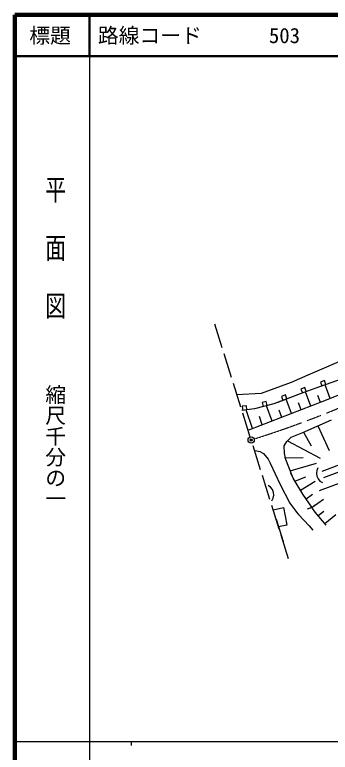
# Model space of a CAD drawing. Units: millimetres, scale not verified. Extents: x 40000 to 680004, y 20000 to 380002.
# Drawn here: x 40000 to 115892, y 202410 to 380002 of the extents above; entities that cross this region are included whole.
import ezdxf
from ezdxf.enums import TextEntityAlignment as Align

# ---------------------------------------------------------------- set-up
doc = ezdxf.new("R2010")
doc.units = ezdxf.units.MM
doc.header["$LTSCALE"] = 1000.01
doc.header["$PDMODE"] = 32
doc.header["$PDSIZE"] = 500
doc.linetypes.add('CHAIN', pattern=[18.5, 12, -1.5, 3.5, -1.5])
doc.linetypes.add('DASHED', pattern=[7.5, 6, -1.5])
for name, color, linetype, lineweight in [('M-BGD', 7, 'Continuous', 25), ('M-BMK', 2, 'CHAIN', 13), ('M-BMK-SRVR', 3, 'Continuous', 25), ('M-TTL', 2, 'Continuous', 140), ('M-TTL-BAND', 7, 'Continuous', 25), ('M-TTL-LINE', 7, 'Continuous', 50)]:
    doc.layers.add(name, color=color, linetype=linetype, lineweight=lineweight)
doc.layers.add('M-OTRS', color=6, linetype='Continuous')
doc.layers.add('M-TTL-TXT', color=7, linetype='Continuous')
doc.styles.add('@ＭＳ ゴシック', font='')
doc.styles.add('ＭＳ ゴシック', font='')
doc.styles.get('@ＭＳ ゴシック').set_extended_font_data('@MS Gothic')
doc.styles.get('ＭＳ ゴシック').set_extended_font_data('MS Gothic')

msp = doc.modelspace()

# ---------------------------------------------------------------- linework, layer by layer
at = {"layer": 'M-BGD', "linetype": 'DASHED'}
for p, q in [((96653, 278319), (87904, 306230)), ((105852, 248977), (97102, 276888)), ((113306, 265415), (141258, 275793))]:
    msp.add_line(p, q, dxfattribs=at)
at = {"layer": 'M-BGD'}
for p, q in [((141569, 297753), (113892, 286789)), ((115881, 287561), (114637, 290860)), ((111214, 285754), (109931, 289186)), ((113552, 286652), (112923, 288337)), ((106557, 283955), (105257, 287419)), ((108886, 284855), (108240, 286581)), ((97224, 280349), (95683, 284835)), ((101891, 282158), (100526, 285827)), ((104219, 283057), (103573, 284783)), ((99552, 281250), (98846, 283230)), ((112917, 281035), (115667, 275089)), ((109445, 279494), (111279, 276179)), ((113913, 270096), (139033, 279609)), ((105596, 277381), (113495, 273255)), ((114377, 268566), (139627, 278069)), ((105085, 273338), (109383, 273390)), ((106233, 270208), (112596, 272032)), ((107405, 267668), (110009, 268756)), ((108712, 265538), (112301, 267670)), ((110071, 263444), (111661, 264522)), ((111523, 261407), (114277, 263352)), ((111493, 261386), (112300, 261956)), ((113000, 259390), (114338, 260448)), ((114593, 257459), (117212, 259629)), ((102855, 258536), (104535, 253177))]:
    msp.add_line(p, q, dxfattribs=at)
for points in [[(140277, 304941), (132326, 302061), (120788, 297596), (110482, 293194)], [(140913, 301560), (137207, 300109), (128568, 296790), (121513, 293325), (112188, 289990)], [(110482, 293194), (106481, 291485), (99238, 288817), (93460, 288506)], [(114838, 290949), (114501, 291891), (113560, 291554), (113896, 290612)], [(112188, 289990), (108629, 288717), (102287, 286279), (97701, 285107), (94653, 284700)], [(110130, 289265), (109794, 290207), (108852, 289870), (109189, 288928)], [(105450, 287507), (105092, 288440), (104157, 288082), (104517, 287148)], [(113892, 286789), (96438, 280050), (96126, 280002)], [(100727, 285892), (100480, 286861), (99510, 286613), (99758, 285644)], [(95842, 284869), (95710, 285861), (94718, 285729), (94851, 284737)], [(105131, 273143), (104864, 274469), (104840, 276197), (105422, 277214), (106530, 278280), (109268, 279417), (116180, 282493)], [(97692, 275005), (97827, 275035), (98994, 274832), (99831, 274376), (100957, 273013), (101415, 272037)], [(101415, 272037), (103815, 266919), (106178, 262428), (107821, 260179)], [(111491, 261395), (109288, 264580), (106935, 268437), (105085, 273338)], [(112927, 270938), (112642, 270291), (112551, 269591), (112660, 268896), (112958, 268258), (113424, 267727), (114015, 267349)], [(111491, 261395), (109288, 264580), (106935, 268437), (106407, 269612)], [(101845, 262968), (102168, 263597), (102301, 264290), (102234, 264990), (101975, 265645), (101542, 266203), (100974, 266616)], [(102140, 260818), (104616, 261318), (105033, 259285)], [(114928, 257061), (112277, 260260), (111343, 261609)], [(105026, 259322), (105485, 257086), (103436, 256682)], [(107732, 260302), (108224, 259628), (110856, 256892), (111739, 255869)]]:
    msp.add_lwpolyline(points, dxfattribs=at)
at = {"layer": 'M-BGD', "linetype": 'DASHED'}
msp.add_lwpolyline([(112188, 289990), (108629, 288717), (102287, 286279), (97701, 285107), (94653, 284700)], dxfattribs=at)
at = {"layer": 'M-BGD'}
msp.add_arc((22096, 516159), 270002, 289.09795, 289.28179, dxfattribs=at)
at = {"layer": 'M-BMK'}
msp.add_arc((22096, 516159), 250002, 287.57688, 293.1526, dxfattribs=at)
at = {"layer": 'M-BMK-SRVR'}
msp.add_circle((96878, 277604), 750, dxfattribs=at)
msp.add_point((96878, 277604), dxfattribs=at)
at = {"layer": 'M-OTRS'}
msp.add_point((96878, 277604), dxfattribs=at)
at = {"layer": 'M-TTL'}
for p, q in [((40000, 380002), (40000, 20000)), ((680004, 380002), (40000, 380002))]:
    msp.add_line(p, q, dxfattribs=at)
at = {"layer": 'M-TTL-BAND'}
for p, q in [((58000, 370002), (58000, 20000)), ((40000, 205001), (579004, 205001)), ((68000, 205001), (68000, 204001))]:
    msp.add_line(p, q, dxfattribs=at)
at = {"layer": 'M-TTL-LINE'}
for p, q in [((58000, 380002), (58000, 370002)), ((40000, 370002), (680004, 370002))]:
    msp.add_line(p, q, dxfattribs=at)

# ---------------------------------------------------------------- texts
at = {"layer": 'M-TTL-BAND', "style": '@ＭＳ ゴシック', "width": 1.4}
msp.add_text('平  面  図', height=3666, rotation=270, dxfattribs=at).set_placement((49777, 306477), align=Align.MIDDLE_RIGHT)
at = {"layer": 'M-TTL-BAND', "style": '@ＭＳ ゴシック'}
msp.add_text('縮尺千分の一', height=3666, rotation=270, dxfattribs=at).set_placement((49777, 261032), align=Align.MIDDLE_RIGHT)
at = {"layer": 'M-TTL-TXT', "style": 'ＭＳ ゴシック'}
msp.add_text('標題', height=3666, dxfattribs=at).set_placement((48500, 375002), align=Align.MIDDLE_CENTER)
for s, p in [('路線コード', (60000, 375002)), ('503', (101143, 375002))]:
    msp.add_text(s, height=3666, dxfattribs=at).set_placement(p, align=Align.MIDDLE_LEFT)

doc.saveas('drawing.dxf')
